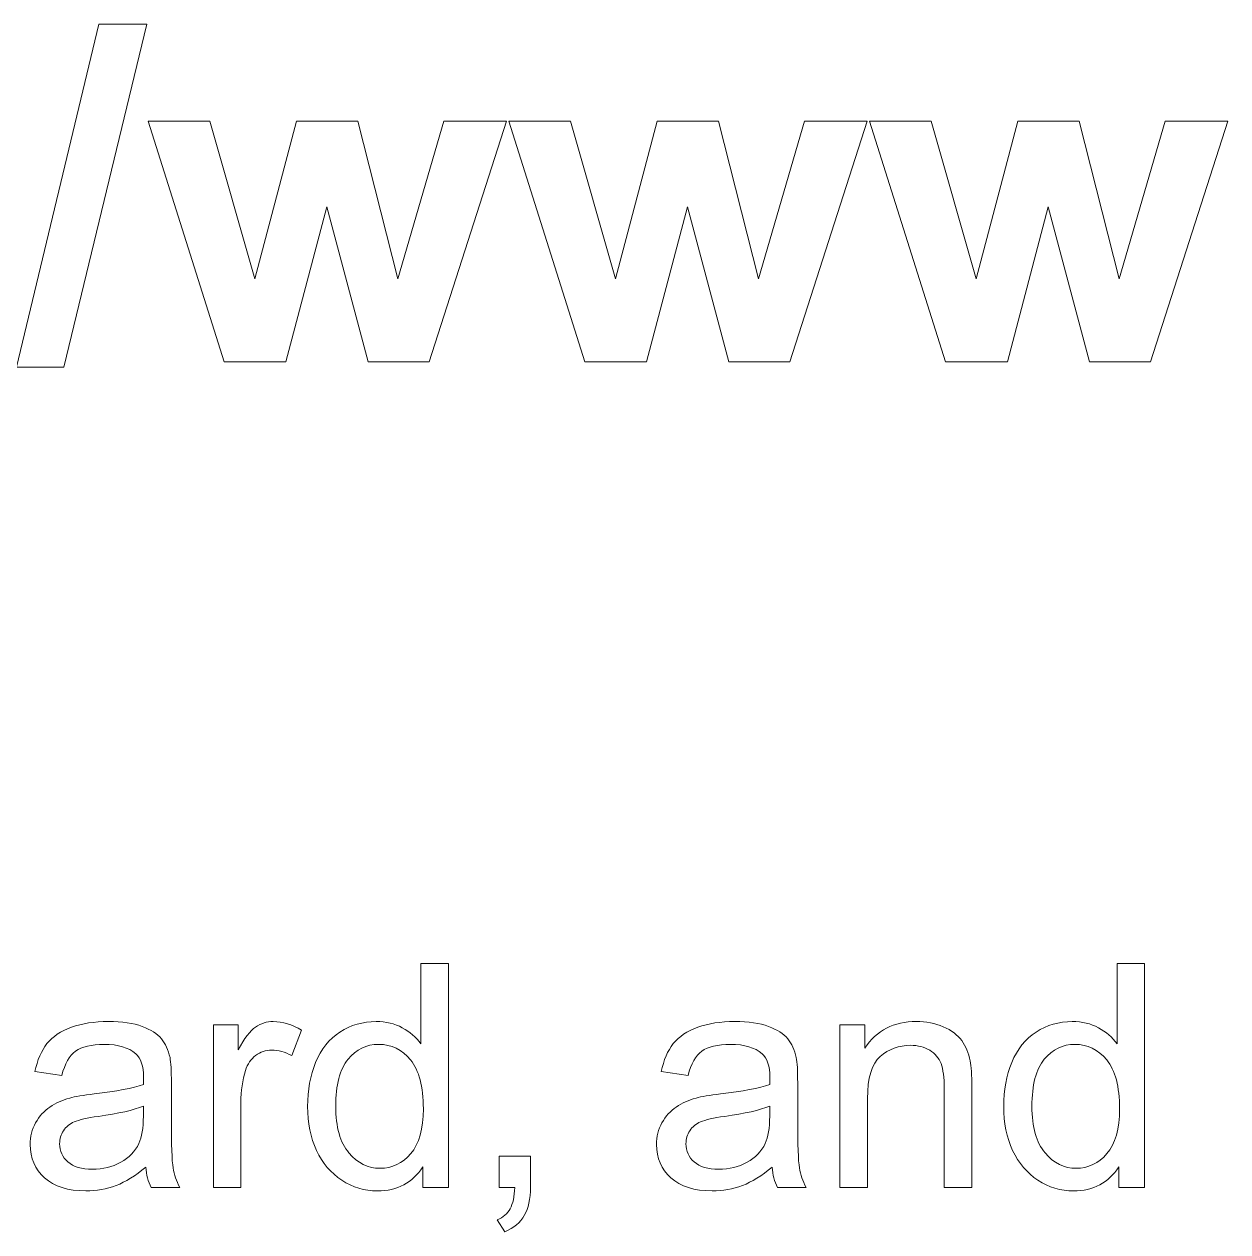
# Model space of a CAD drawing. Header units: millimetres. Extents: x -712 to 738, y -887 to 928.
# Drawn here: x -340.1 to -193.6, y 781.1 to 928.1 of the extents above; entities that cross this region are included whole.
import ezdxf

# ---------------------------------------------------------------- set-up
doc = ezdxf.new("R2010")
doc.units = ezdxf.units.MM
doc.header["$MEASUREMENT"] = 0
doc.layers.add('layer 1', color=7, linetype='Continuous')

msp = doc.modelspace()

# ---------------------------------------------------------------- linework, layer by layer
at = {"layer": 'layer 1', "color": 250, "lineweight": 9}
for points, knots in [([(-341.0502, 886.3614), (-341.0502, 886.3614), (-331.0025, 928.1326), (-331.0025, 928.1326), (-331.0025, 928.1326), (-331.0025, 928.1326), (-325.1884, 928.1326), (-325.1884, 928.1326), (-325.1884, 928.1326), (-325.1884, 928.1326), (-335.2925, 886.3614), (-335.2925, 886.3614), (-335.2925, 886.3614), (-335.2925, 886.3614), (-341.0502, 886.3614), (-341.0502, 886.3614)], [0, 0, 0, 0, 0.2, 0.2, 0.2, 0.2, 0.4, 0.4, 0.4, 0.4, 0.6, 0.6, 0.6, 0.6, 1, 1, 1, 1]), ([(-315.7711, 887.0388), (-315.7711, 887.0388), (-325.0285, 916.3351), (-325.0285, 916.3351), (-325.0285, 916.3351), (-325.0285, 916.3351), (-317.5022, 916.3351), (-317.5022, 916.3351), (-317.5022, 916.3351), (-317.5022, 916.3351), (-312.0174, 897.1335), (-312.0174, 897.1335), (-312.0174, 897.1335), (-312.0174, 897.1335), (-306.9653, 916.3351), (-306.9653, 916.3351), (-306.9653, 916.3351), (-306.9653, 916.3351), (-299.4954, 916.3351), (-299.4954, 916.3351), (-299.4954, 916.3351), (-299.4954, 916.3351), (-294.6315, 897.1335), (-294.6315, 897.1335), (-294.6315, 897.1335), (-294.6315, 897.1335), (-289.0338, 916.3351), (-289.0338, 916.3351), (-289.0338, 916.3351), (-289.0338, 916.3351), (-281.3946, 916.3351), (-281.3946, 916.3351), (-281.3946, 916.3351), (-281.3946, 916.3351), (-290.8025, 887.0388), (-290.8025, 887.0388), (-290.8025, 887.0388), (-290.8025, 887.0388), (-298.2348, 887.0388), (-298.2348, 887.0388), (-298.2348, 887.0388), (-298.2348, 887.0388), (-303.268, 905.8829), (-303.268, 905.8829), (-303.268, 905.8829), (-303.268, 905.8829), (-308.2354, 887.0388), (-308.2354, 887.0388), (-308.2354, 887.0388), (-308.2354, 887.0388), (-315.7711, 887.0388), (-315.7711, 887.0388)], [0, 0, 0, 0, 0.07142857, 0.07142857, 0.07142857, 0.07142857, 0.14285714, 0.14285714, 0.14285714, 0.14285714, 0.21428571, 0.21428571, 0.21428571, 0.21428571, 0.28571429, 0.28571429, 0.28571429, 0.28571429, 0.35714286, 0.35714286, 0.35714286, 0.35714286, 0.42857143, 0.42857143, 0.42857143, 0.42857143, 0.5, 0.5, 0.5, 0.5, 0.57142857, 0.57142857, 0.57142857, 0.57142857, 0.64285714, 0.64285714, 0.64285714, 0.64285714, 0.71428571, 0.71428571, 0.71428571, 0.71428571, 0.78571429, 0.78571429, 0.78571429, 0.78571429, 0.85714286, 0.85714286, 0.85714286, 0.85714286, 1, 1, 1, 1]), ([(-271.8644, 887.0388), (-271.8644, 887.0388), (-281.1218, 916.3351), (-281.1218, 916.3351), (-281.1218, 916.3351), (-281.1218, 916.3351), (-273.5955, 916.3351), (-273.5955, 916.3351), (-273.5955, 916.3351), (-273.5955, 916.3351), (-268.1107, 897.1335), (-268.1107, 897.1335), (-268.1107, 897.1335), (-268.1107, 897.1335), (-263.0586, 916.3351), (-263.0586, 916.3351), (-263.0586, 916.3351), (-263.0586, 916.3351), (-255.5887, 916.3351), (-255.5887, 916.3351), (-255.5887, 916.3351), (-255.5887, 916.3351), (-250.7248, 897.1335), (-250.7248, 897.1335), (-250.7248, 897.1335), (-250.7248, 897.1335), (-245.1271, 916.3351), (-245.1271, 916.3351), (-245.1271, 916.3351), (-245.1271, 916.3351), (-237.4879, 916.3351), (-237.4879, 916.3351), (-237.4879, 916.3351), (-237.4879, 916.3351), (-246.8958, 887.0388), (-246.8958, 887.0388), (-246.8958, 887.0388), (-246.8958, 887.0388), (-254.3281, 887.0388), (-254.3281, 887.0388), (-254.3281, 887.0388), (-254.3281, 887.0388), (-259.3613, 905.8829), (-259.3613, 905.8829), (-259.3613, 905.8829), (-259.3613, 905.8829), (-264.3287, 887.0388), (-264.3287, 887.0388), (-264.3287, 887.0388), (-264.3287, 887.0388), (-271.8644, 887.0388), (-271.8644, 887.0388)], [0, 0, 0, 0, 0.07142857, 0.07142857, 0.07142857, 0.07142857, 0.14285714, 0.14285714, 0.14285714, 0.14285714, 0.21428571, 0.21428571, 0.21428571, 0.21428571, 0.28571429, 0.28571429, 0.28571429, 0.28571429, 0.35714286, 0.35714286, 0.35714286, 0.35714286, 0.42857143, 0.42857143, 0.42857143, 0.42857143, 0.5, 0.5, 0.5, 0.5, 0.57142857, 0.57142857, 0.57142857, 0.57142857, 0.64285714, 0.64285714, 0.64285714, 0.64285714, 0.71428571, 0.71428571, 0.71428571, 0.71428571, 0.78571429, 0.78571429, 0.78571429, 0.78571429, 0.85714286, 0.85714286, 0.85714286, 0.85714286, 1, 1, 1, 1]), ([(-227.9577, 887.0388), (-227.9577, 887.0388), (-237.2151, 916.3351), (-237.2151, 916.3351), (-237.2151, 916.3351), (-237.2151, 916.3351), (-229.6888, 916.3351), (-229.6888, 916.3351), (-229.6888, 916.3351), (-229.6888, 916.3351), (-224.204, 897.1335), (-224.204, 897.1335), (-224.204, 897.1335), (-224.204, 897.1335), (-219.1519, 916.3351), (-219.1519, 916.3351), (-219.1519, 916.3351), (-219.1519, 916.3351), (-211.682, 916.3351), (-211.682, 916.3351), (-211.682, 916.3351), (-211.682, 916.3351), (-206.8181, 897.1335), (-206.8181, 897.1335), (-206.8181, 897.1335), (-206.8181, 897.1335), (-201.2204, 916.3351), (-201.2204, 916.3351), (-201.2204, 916.3351), (-201.2204, 916.3351), (-193.5812, 916.3351), (-193.5812, 916.3351), (-193.5812, 916.3351), (-193.5812, 916.3351), (-202.9891, 887.0388), (-202.9891, 887.0388), (-202.9891, 887.0388), (-202.9891, 887.0388), (-210.4214, 887.0388), (-210.4214, 887.0388), (-210.4214, 887.0388), (-210.4214, 887.0388), (-215.4546, 905.8829), (-215.4546, 905.8829), (-215.4546, 905.8829), (-215.4546, 905.8829), (-220.422, 887.0388), (-220.422, 887.0388), (-220.422, 887.0388), (-220.422, 887.0388), (-227.9577, 887.0388), (-227.9577, 887.0388)], [0, 0, 0, 0, 0.07142857, 0.07142857, 0.07142857, 0.07142857, 0.14285714, 0.14285714, 0.14285714, 0.14285714, 0.21428571, 0.21428571, 0.21428571, 0.21428571, 0.28571429, 0.28571429, 0.28571429, 0.28571429, 0.35714286, 0.35714286, 0.35714286, 0.35714286, 0.42857143, 0.42857143, 0.42857143, 0.42857143, 0.5, 0.5, 0.5, 0.5, 0.57142857, 0.57142857, 0.57142857, 0.57142857, 0.64285714, 0.64285714, 0.64285714, 0.64285714, 0.71428571, 0.71428571, 0.71428571, 0.71428571, 0.78571429, 0.78571429, 0.78571429, 0.78571429, 0.85714286, 0.85714286, 0.85714286, 0.85714286, 1, 1, 1, 1]), ([(-291.5838, 786.5035), (-291.5838, 786.5035), (-291.5838, 789.0119), (-291.5838, 789.0119), (-291.5838, 789.0119), (-292.8348, 787.0623), (-294.6764, 786.0844), (-297.1086, 786.0844), (-297.1086, 786.0844), (-298.6835, 786.0844), (-300.1314, 786.5162), (-301.4459, 787.3862), (-301.4459, 787.3862), (-302.7667, 788.2498), (-303.7891, 789.4627), (-304.5194, 791.0122), (-304.5194, 791.0122), (-305.2434, 792.5681), (-305.6053, 794.3525), (-305.6053, 796.3719), (-305.6053, 796.3719), (-305.6053, 798.3405), (-305.2751, 800.1249), (-304.621, 801.7316), (-304.621, 801.7316), (-303.9606, 803.3318), (-302.9763, 804.5638), (-301.6618, 805.4147), (-301.6618, 805.4147), (-300.3536, 806.272), (-298.8804, 806.6975), (-297.261, 806.6975), (-297.261, 806.6975), (-296.0672, 806.6975), (-295.0067, 806.4435), (-294.0795, 805.9418), (-294.0795, 805.9418), (-293.1524, 805.4401), (-292.3967, 804.7797), (-291.8124, 803.9732), (-291.8124, 803.9732), (-291.8124, 803.9732), (-291.8124, 813.7845), (-291.8124, 813.7845), (-291.8124, 813.7845), (-291.8124, 813.7845), (-288.4595, 813.7845), (-288.4595, 813.7845), (-288.4595, 813.7845), (-288.4595, 813.7845), (-288.4595, 786.5035), (-288.4595, 786.5035), (-288.4595, 786.5035), (-288.4595, 786.5035), (-291.5838, 786.5035), (-291.5838, 786.5035)], [0, 0, 0, 0, 0.06666667, 0.06666667, 0.06666667, 0.06666667, 0.13333333, 0.13333333, 0.13333333, 0.13333333, 0.2, 0.2, 0.2, 0.2, 0.26666667, 0.26666667, 0.26666667, 0.26666667, 0.33333333, 0.33333333, 0.33333333, 0.33333333, 0.4, 0.4, 0.4, 0.4, 0.46666667, 0.46666667, 0.46666667, 0.46666667, 0.53333333, 0.53333333, 0.53333333, 0.53333333, 0.6, 0.6, 0.6, 0.6, 0.66666667, 0.66666667, 0.66666667, 0.66666667, 0.73333333, 0.73333333, 0.73333333, 0.73333333, 0.8, 0.8, 0.8, 0.8, 0.86666667, 0.86666667, 0.86666667, 0.86666667, 1, 1, 1, 1]), ([(-206.8388, 786.5035), (-206.8388, 786.5035), (-206.8388, 789.0119), (-206.8388, 789.0119), (-206.8388, 789.0119), (-208.0898, 787.0623), (-209.9314, 786.0844), (-212.3636, 786.0844), (-212.3636, 786.0844), (-213.9385, 786.0844), (-215.3864, 786.5162), (-216.7009, 787.3862), (-216.7009, 787.3862), (-218.0217, 788.2498), (-219.0441, 789.4627), (-219.7744, 791.0122), (-219.7744, 791.0122), (-220.4984, 792.5681), (-220.8603, 794.3525), (-220.8603, 796.3719), (-220.8603, 796.3719), (-220.8603, 798.3405), (-220.5301, 800.1249), (-219.876, 801.7316), (-219.876, 801.7316), (-219.2156, 803.3318), (-218.2313, 804.5638), (-216.9168, 805.4147), (-216.9168, 805.4147), (-215.6086, 806.272), (-214.1354, 806.6975), (-212.516, 806.6975), (-212.516, 806.6975), (-211.3222, 806.6975), (-210.2617, 806.4435), (-209.3345, 805.9418), (-209.3345, 805.9418), (-208.4074, 805.4401), (-207.6517, 804.7797), (-207.0674, 803.9732), (-207.0674, 803.9732), (-207.0674, 803.9732), (-207.0674, 813.7845), (-207.0674, 813.7845), (-207.0674, 813.7845), (-207.0674, 813.7845), (-203.7145, 813.7845), (-203.7145, 813.7845), (-203.7145, 813.7845), (-203.7145, 813.7845), (-203.7145, 786.5035), (-203.7145, 786.5035), (-203.7145, 786.5035), (-203.7145, 786.5035), (-206.8388, 786.5035), (-206.8388, 786.5035)], [0, 0, 0, 0, 0.06666667, 0.06666667, 0.06666667, 0.06666667, 0.13333333, 0.13333333, 0.13333333, 0.13333333, 0.2, 0.2, 0.2, 0.2, 0.26666667, 0.26666667, 0.26666667, 0.26666667, 0.33333333, 0.33333333, 0.33333333, 0.33333333, 0.4, 0.4, 0.4, 0.4, 0.46666667, 0.46666667, 0.46666667, 0.46666667, 0.53333333, 0.53333333, 0.53333333, 0.53333333, 0.6, 0.6, 0.6, 0.6, 0.66666667, 0.66666667, 0.66666667, 0.66666667, 0.73333333, 0.73333333, 0.73333333, 0.73333333, 0.8, 0.8, 0.8, 0.8, 0.86666667, 0.86666667, 0.86666667, 0.86666667, 1, 1, 1, 1]), ([(-325.3103, 788.9801), (-326.555, 787.9196), (-327.7552, 787.1766), (-328.9046, 786.7385), (-328.9046, 786.7385), (-330.054, 786.3003), (-331.286, 786.0844), (-332.6068, 786.0844), (-332.6068, 786.0844), (-334.7787, 786.0844), (-336.4488, 786.6115), (-337.6172, 787.672), (-337.6172, 787.672), (-338.7857, 788.7261), (-339.3699, 790.0787), (-339.3699, 791.7235), (-339.3699, 791.7235), (-339.3699, 792.6887), (-339.1477, 793.5714), (-338.7095, 794.3715), (-338.7095, 794.3715), (-338.265, 795.1717), (-337.6871, 795.8067), (-336.9759, 796.2893), (-336.9759, 796.2893), (-336.2583, 796.772), (-335.4581, 797.1403), (-334.5627, 797.3879), (-334.5627, 797.3879), (-333.9023, 797.5594), (-332.9053, 797.7245), (-331.5781, 797.8896), (-331.5781, 797.8896), (-328.8729, 798.2071), (-326.8725, 798.5945), (-325.5961, 799.039), (-325.5961, 799.039), (-325.5834, 799.4962), (-325.577, 799.7884), (-325.577, 799.909), (-325.577, 799.909), (-325.577, 801.268), (-325.8946, 802.2269), (-326.5296, 802.7857), (-326.5296, 802.7857), (-327.3869, 803.5414), (-328.6633, 803.9161), (-330.3525, 803.9161), (-330.3525, 803.9161), (-331.9337, 803.9161), (-333.1022, 803.6367), (-333.8515, 803.0842), (-333.8515, 803.0842), (-334.6072, 802.5317), (-335.1597, 801.5538), (-335.5216, 800.144), (-335.5216, 800.144), (-335.5216, 800.144), (-338.7984, 800.6012), (-338.7984, 800.6012), (-338.7984, 800.6012), (-338.4999, 802.0046), (-338.011, 803.1413), (-337.3251, 804.005), (-337.3251, 804.005), (-336.6393, 804.8686), (-335.6486, 805.529), (-334.3532, 805.999), (-334.3532, 805.999), (-333.0641, 806.4625), (-331.559, 806.6975), (-329.8572, 806.6975), (-329.8572, 806.6975), (-328.168, 806.6975), (-326.79, 806.5006), (-325.7295, 806.1006), (-325.7295, 806.1006), (-324.6753, 805.7005), (-323.8942, 805.2052), (-323.3989, 804.6019), (-323.3989, 804.6019), (-322.9036, 803.9986), (-322.5543, 803.2366), (-322.3511, 802.3158), (-322.3511, 802.3158), (-322.2431, 801.7443), (-322.186, 800.7155), (-322.186, 799.2359), (-322.186, 799.2359), (-322.186, 799.2359), (-322.186, 794.7907), (-322.186, 794.7907), (-322.186, 794.7907), (-322.186, 791.6854), (-322.1161, 789.7231), (-321.9764, 788.8912), (-321.9764, 788.8912), (-321.8431, 788.0593), (-321.5636, 787.2655), (-321.1572, 786.5035), (-321.1572, 786.5035), (-321.1572, 786.5035), (-324.6626, 786.5035), (-324.6626, 786.5035), (-324.6626, 786.5035), (-324.9992, 787.2084), (-325.2151, 788.0339), (-325.3103, 788.9801)], [0, 0, 0, 0, 0.03571429, 0.03571429, 0.03571429, 0.03571429, 0.07142857, 0.07142857, 0.07142857, 0.07142857, 0.10714286, 0.10714286, 0.10714286, 0.10714286, 0.14285714, 0.14285714, 0.14285714, 0.14285714, 0.17857143, 0.17857143, 0.17857143, 0.17857143, 0.21428571, 0.21428571, 0.21428571, 0.21428571, 0.25, 0.25, 0.25, 0.25, 0.28571429, 0.28571429, 0.28571429, 0.28571429, 0.32142857, 0.32142857, 0.32142857, 0.32142857, 0.35714286, 0.35714286, 0.35714286, 0.35714286, 0.39285714, 0.39285714, 0.39285714, 0.39285714, 0.42857143, 0.42857143, 0.42857143, 0.42857143, 0.46428571, 0.46428571, 0.46428571, 0.46428571, 0.5, 0.5, 0.5, 0.5, 0.53571429, 0.53571429, 0.53571429, 0.53571429, 0.57142857, 0.57142857, 0.57142857, 0.57142857, 0.60714286, 0.60714286, 0.60714286, 0.60714286, 0.64285714, 0.64285714, 0.64285714, 0.64285714, 0.67857143, 0.67857143, 0.67857143, 0.67857143, 0.71428571, 0.71428571, 0.71428571, 0.71428571, 0.75, 0.75, 0.75, 0.75, 0.78571429, 0.78571429, 0.78571429, 0.78571429, 0.82142857, 0.82142857, 0.82142857, 0.82142857, 0.85714286, 0.85714286, 0.85714286, 0.85714286, 0.89285714, 0.89285714, 0.89285714, 0.89285714, 0.92857143, 0.92857143, 0.92857143, 0.92857143, 1, 1, 1, 1]), ([(-317.074, 786.5035), (-317.074, 786.5035), (-317.074, 806.2784), (-317.074, 806.2784), (-317.074, 806.2784), (-317.074, 806.2784), (-314.0639, 806.2784), (-314.0639, 806.2784), (-314.0639, 806.2784), (-314.0639, 806.2784), (-314.0639, 803.2493), (-314.0639, 803.2493), (-314.0639, 803.2493), (-313.2955, 804.6527), (-312.5843, 805.5799), (-311.9302, 806.0244), (-311.9302, 806.0244), (-311.2761, 806.4752), (-310.5586, 806.6975), (-309.7775, 806.6975), (-309.7775, 806.6975), (-308.6471, 806.6975), (-307.4977, 806.3419), (-306.3292, 805.637), (-306.3292, 805.637), (-306.3292, 805.637), (-307.5231, 802.5444), (-307.5231, 802.5444), (-307.5231, 802.5444), (-308.3359, 803.0016), (-309.1488, 803.2302), (-309.9616, 803.2302), (-309.9616, 803.2302), (-310.6919, 803.2302), (-311.346, 803.008), (-311.9239, 802.5698), (-311.9239, 802.5698), (-312.5017, 802.1316), (-312.9145, 801.522), (-313.1622, 800.7409), (-313.1622, 800.7409), (-313.5368, 799.5534), (-313.721, 798.2516), (-313.721, 796.8355), (-313.721, 796.8355), (-313.721, 796.8355), (-313.721, 786.5035), (-313.721, 786.5035), (-313.721, 786.5035), (-313.721, 786.5035), (-317.074, 786.5035), (-317.074, 786.5035)], [0, 0, 0, 0, 0.07142857, 0.07142857, 0.07142857, 0.07142857, 0.14285714, 0.14285714, 0.14285714, 0.14285714, 0.21428571, 0.21428571, 0.21428571, 0.21428571, 0.28571429, 0.28571429, 0.28571429, 0.28571429, 0.35714286, 0.35714286, 0.35714286, 0.35714286, 0.42857143, 0.42857143, 0.42857143, 0.42857143, 0.5, 0.5, 0.5, 0.5, 0.57142857, 0.57142857, 0.57142857, 0.57142857, 0.64285714, 0.64285714, 0.64285714, 0.64285714, 0.71428571, 0.71428571, 0.71428571, 0.71428571, 0.78571429, 0.78571429, 0.78571429, 0.78571429, 0.85714286, 0.85714286, 0.85714286, 0.85714286, 1, 1, 1, 1]), ([(-249.0684, 788.9801), (-250.3131, 787.9196), (-251.5133, 787.1766), (-252.6627, 786.7385), (-252.6627, 786.7385), (-253.8121, 786.3003), (-255.0441, 786.0844), (-256.3649, 786.0844), (-256.3649, 786.0844), (-258.5368, 786.0844), (-260.2069, 786.6115), (-261.3753, 787.672), (-261.3753, 787.672), (-262.5438, 788.7261), (-263.128, 790.0787), (-263.128, 791.7235), (-263.128, 791.7235), (-263.128, 792.6887), (-262.9058, 793.5714), (-262.4676, 794.3715), (-262.4676, 794.3715), (-262.0231, 795.1717), (-261.4452, 795.8067), (-260.734, 796.2893), (-260.734, 796.2893), (-260.0164, 796.772), (-259.2162, 797.1403), (-258.3208, 797.3879), (-258.3208, 797.3879), (-257.6604, 797.5594), (-256.6634, 797.7245), (-255.3362, 797.8896), (-255.3362, 797.8896), (-252.631, 798.2071), (-250.6306, 798.5945), (-249.3542, 799.039), (-249.3542, 799.039), (-249.3415, 799.4962), (-249.3351, 799.7884), (-249.3351, 799.909), (-249.3351, 799.909), (-249.3351, 801.268), (-249.6527, 802.2269), (-250.2877, 802.7857), (-250.2877, 802.7857), (-251.145, 803.5414), (-252.4214, 803.9161), (-254.1106, 803.9161), (-254.1106, 803.9161), (-255.6918, 803.9161), (-256.8603, 803.6367), (-257.6096, 803.0842), (-257.6096, 803.0842), (-258.3653, 802.5317), (-258.9178, 801.5538), (-259.2797, 800.144), (-259.2797, 800.144), (-259.2797, 800.144), (-262.5565, 800.6012), (-262.5565, 800.6012), (-262.5565, 800.6012), (-262.258, 802.0046), (-261.7691, 803.1413), (-261.0832, 804.005), (-261.0832, 804.005), (-260.3974, 804.8686), (-259.4067, 805.529), (-258.1113, 805.999), (-258.1113, 805.999), (-256.8222, 806.4625), (-255.3171, 806.6975), (-253.6153, 806.6975), (-253.6153, 806.6975), (-251.9261, 806.6975), (-250.5481, 806.5006), (-249.4876, 806.1006), (-249.4876, 806.1006), (-248.4334, 805.7005), (-247.6523, 805.2052), (-247.157, 804.6019), (-247.157, 804.6019), (-246.6617, 803.9986), (-246.3124, 803.2366), (-246.1092, 802.3158), (-246.1092, 802.3158), (-246.0012, 801.7443), (-245.9441, 800.7155), (-245.9441, 799.2359), (-245.9441, 799.2359), (-245.9441, 799.2359), (-245.9441, 794.7907), (-245.9441, 794.7907), (-245.9441, 794.7907), (-245.9441, 791.6854), (-245.8742, 789.7231), (-245.7345, 788.8912), (-245.7345, 788.8912), (-245.6012, 788.0593), (-245.3217, 787.2655), (-244.9153, 786.5035), (-244.9153, 786.5035), (-244.9153, 786.5035), (-248.4207, 786.5035), (-248.4207, 786.5035), (-248.4207, 786.5035), (-248.7573, 787.2084), (-248.9732, 788.0339), (-249.0684, 788.9801)], [0, 0, 0, 0, 0.03571429, 0.03571429, 0.03571429, 0.03571429, 0.07142857, 0.07142857, 0.07142857, 0.07142857, 0.10714286, 0.10714286, 0.10714286, 0.10714286, 0.14285714, 0.14285714, 0.14285714, 0.14285714, 0.17857143, 0.17857143, 0.17857143, 0.17857143, 0.21428571, 0.21428571, 0.21428571, 0.21428571, 0.25, 0.25, 0.25, 0.25, 0.28571429, 0.28571429, 0.28571429, 0.28571429, 0.32142857, 0.32142857, 0.32142857, 0.32142857, 0.35714286, 0.35714286, 0.35714286, 0.35714286, 0.39285714, 0.39285714, 0.39285714, 0.39285714, 0.42857143, 0.42857143, 0.42857143, 0.42857143, 0.46428571, 0.46428571, 0.46428571, 0.46428571, 0.5, 0.5, 0.5, 0.5, 0.53571429, 0.53571429, 0.53571429, 0.53571429, 0.57142857, 0.57142857, 0.57142857, 0.57142857, 0.60714286, 0.60714286, 0.60714286, 0.60714286, 0.64285714, 0.64285714, 0.64285714, 0.64285714, 0.67857143, 0.67857143, 0.67857143, 0.67857143, 0.71428571, 0.71428571, 0.71428571, 0.71428571, 0.75, 0.75, 0.75, 0.75, 0.78571429, 0.78571429, 0.78571429, 0.78571429, 0.82142857, 0.82142857, 0.82142857, 0.82142857, 0.85714286, 0.85714286, 0.85714286, 0.85714286, 0.89285714, 0.89285714, 0.89285714, 0.89285714, 0.92857143, 0.92857143, 0.92857143, 0.92857143, 1, 1, 1, 1]), ([(-240.794, 786.5035), (-240.794, 786.5035), (-240.794, 806.2784), (-240.794, 806.2784), (-240.794, 806.2784), (-240.794, 806.2784), (-237.7839, 806.2784), (-237.7839, 806.2784), (-237.7839, 806.2784), (-237.7839, 806.2784), (-237.7839, 803.4715), (-237.7839, 803.4715), (-237.7839, 803.4715), (-236.3361, 805.6243), (-234.2404, 806.6975), (-231.5035, 806.6975), (-231.5035, 806.6975), (-230.3096, 806.6975), (-229.2173, 806.4816), (-228.2203, 806.0561), (-228.2203, 806.0561), (-227.2233, 805.6307), (-226.474, 805.0655), (-225.9787, 804.3733), (-225.9787, 804.3733), (-225.4834, 803.6811), (-225.1341, 802.8556), (-224.9372, 801.903), (-224.9372, 801.903), (-224.8166, 801.2807), (-224.7531, 800.1948), (-224.7531, 798.6453), (-224.7531, 798.6453), (-224.7531, 798.6453), (-224.7531, 786.5035), (-224.7531, 786.5035), (-224.7531, 786.5035), (-224.7531, 786.5035), (-228.106, 786.5035), (-228.106, 786.5035), (-228.106, 786.5035), (-228.106, 786.5035), (-228.106, 798.5183), (-228.106, 798.5183), (-228.106, 798.5183), (-228.106, 799.8836), (-228.233, 800.906), (-228.4934, 801.5792), (-228.4934, 801.5792), (-228.7538, 802.2523), (-229.2173, 802.7921), (-229.8778, 803.1985), (-229.8778, 803.1985), (-230.5382, 803.5986), (-231.3193, 803.8018), (-232.2083, 803.8018), (-232.2083, 803.8018), (-233.6308, 803.8018), (-234.8564, 803.3509), (-235.8915, 802.4428), (-235.8915, 802.4428), (-236.9266, 801.5411), (-237.441, 799.8201), (-237.441, 797.2927), (-237.441, 797.2927), (-237.441, 797.2927), (-237.441, 786.5035), (-237.441, 786.5035), (-237.441, 786.5035), (-237.441, 786.5035), (-240.794, 786.5035), (-240.794, 786.5035)], [0, 0, 0, 0, 0.05263158, 0.05263158, 0.05263158, 0.05263158, 0.10526316, 0.10526316, 0.10526316, 0.10526316, 0.15789474, 0.15789474, 0.15789474, 0.15789474, 0.21052632, 0.21052632, 0.21052632, 0.21052632, 0.26315789, 0.26315789, 0.26315789, 0.26315789, 0.31578947, 0.31578947, 0.31578947, 0.31578947, 0.36842105, 0.36842105, 0.36842105, 0.36842105, 0.42105263, 0.42105263, 0.42105263, 0.42105263, 0.47368421, 0.47368421, 0.47368421, 0.47368421, 0.52631579, 0.52631579, 0.52631579, 0.52631579, 0.57894737, 0.57894737, 0.57894737, 0.57894737, 0.63157895, 0.63157895, 0.63157895, 0.63157895, 0.68421053, 0.68421053, 0.68421053, 0.68421053, 0.73684211, 0.73684211, 0.73684211, 0.73684211, 0.78947368, 0.78947368, 0.78947368, 0.78947368, 0.84210526, 0.84210526, 0.84210526, 0.84210526, 0.89473684, 0.89473684, 0.89473684, 0.89473684, 1, 1, 1, 1]), ([(-302.1762, 796.3655), (-302.1762, 793.8381), (-301.6427, 791.9521), (-300.5695, 790.7011), (-300.5695, 790.7011), (-299.5027, 789.45), (-298.239, 788.8277), (-296.7847, 788.8277), (-296.7847, 788.8277), (-295.3178, 788.8277), (-294.0732, 789.4246), (-293.0444, 790.6185), (-293.0444, 790.6185), (-292.022, 791.8124), (-291.5076, 793.6349), (-291.5076, 796.0861), (-291.5076, 796.0861), (-291.5076, 798.7787), (-292.0284, 800.76), (-293.0762, 802.0237), (-293.0762, 802.0237), (-294.1176, 803.2874), (-295.4067, 803.9161), (-296.9372, 803.9161), (-296.9372, 803.9161), (-298.4295, 803.9161), (-299.6741, 803.3128), (-300.6775, 802.0999), (-300.6775, 802.0999), (-301.6745, 800.887), (-302.1762, 798.9755), (-302.1762, 796.3655)], [0, 0, 0, 0, 0.11111111, 0.11111111, 0.11111111, 0.11111111, 0.22222222, 0.22222222, 0.22222222, 0.22222222, 0.33333333, 0.33333333, 0.33333333, 0.33333333, 0.44444444, 0.44444444, 0.44444444, 0.44444444, 0.55555556, 0.55555556, 0.55555556, 0.55555556, 0.66666667, 0.66666667, 0.66666667, 0.66666667, 0.77777778, 0.77777778, 0.77777778, 0.77777778, 1, 1, 1, 1]), ([(-217.4312, 796.3655), (-217.4312, 793.8381), (-216.8977, 791.9521), (-215.8245, 790.7011), (-215.8245, 790.7011), (-214.7577, 789.45), (-213.494, 788.8277), (-212.0397, 788.8277), (-212.0397, 788.8277), (-210.5728, 788.8277), (-209.3282, 789.4246), (-208.2994, 790.6185), (-208.2994, 790.6185), (-207.277, 791.8124), (-206.7626, 793.6349), (-206.7626, 796.0861), (-206.7626, 796.0861), (-206.7626, 798.7787), (-207.2834, 800.76), (-208.3312, 802.0237), (-208.3312, 802.0237), (-209.3726, 803.2874), (-210.6617, 803.9161), (-212.1922, 803.9161), (-212.1922, 803.9161), (-213.6845, 803.9161), (-214.9291, 803.3128), (-215.9325, 802.0999), (-215.9325, 802.0999), (-216.9295, 800.887), (-217.4312, 798.9755), (-217.4312, 796.3655)], [0, 0, 0, 0, 0.11111111, 0.11111111, 0.11111111, 0.11111111, 0.22222222, 0.22222222, 0.22222222, 0.22222222, 0.33333333, 0.33333333, 0.33333333, 0.33333333, 0.44444444, 0.44444444, 0.44444444, 0.44444444, 0.55555556, 0.55555556, 0.55555556, 0.55555556, 0.66666667, 0.66666667, 0.66666667, 0.66666667, 0.77777778, 0.77777778, 0.77777778, 0.77777778, 1, 1, 1, 1]), ([(-325.577, 796.41), (-326.7963, 795.9147), (-328.6252, 795.4955), (-331.0637, 795.1526), (-331.0637, 795.1526), (-332.4481, 794.9558), (-333.426, 794.7335), (-333.9976, 794.4858), (-333.9976, 794.4858), (-334.5691, 794.2382), (-335.0073, 793.8762), (-335.3184, 793.4063), (-335.3184, 793.4063), (-335.6296, 792.93), (-335.7884, 792.4029), (-335.7884, 791.8187), (-335.7884, 791.8187), (-335.7884, 790.936), (-335.4518, 790.193), (-334.7723, 789.6025), (-334.7723, 789.6025), (-334.0928, 789.0119), (-333.1022, 788.7134), (-331.8004, 788.7134), (-331.8004, 788.7134), (-330.5112, 788.7134), (-329.3618, 788.9928), (-328.3521, 789.558), (-328.3521, 789.558), (-327.3488, 790.1168), (-326.6058, 790.8852), (-326.1359, 791.8568), (-326.1359, 791.8568), (-325.7739, 792.6125), (-325.5961, 793.7238), (-325.5961, 795.1907), (-325.5961, 795.1907), (-325.5961, 795.1907), (-325.577, 796.41), (-325.577, 796.41)], [0, 0, 0, 0, 0.09090909, 0.09090909, 0.09090909, 0.09090909, 0.18181818, 0.18181818, 0.18181818, 0.18181818, 0.27272727, 0.27272727, 0.27272727, 0.27272727, 0.36363636, 0.36363636, 0.36363636, 0.36363636, 0.45454545, 0.45454545, 0.45454545, 0.45454545, 0.54545455, 0.54545455, 0.54545455, 0.54545455, 0.63636364, 0.63636364, 0.63636364, 0.63636364, 0.72727273, 0.72727273, 0.72727273, 0.72727273, 0.81818182, 0.81818182, 0.81818182, 0.81818182, 1, 1, 1, 1]), ([(-249.3351, 796.41), (-250.5544, 795.9147), (-252.3833, 795.4955), (-254.8218, 795.1526), (-254.8218, 795.1526), (-256.2062, 794.9558), (-257.1841, 794.7335), (-257.7557, 794.4858), (-257.7557, 794.4858), (-258.3272, 794.2382), (-258.7654, 793.8762), (-259.0765, 793.4063), (-259.0765, 793.4063), (-259.3877, 792.93), (-259.5465, 792.4029), (-259.5465, 791.8187), (-259.5465, 791.8187), (-259.5465, 790.936), (-259.2099, 790.193), (-258.5304, 789.6025), (-258.5304, 789.6025), (-257.8509, 789.0119), (-256.8603, 788.7134), (-255.5585, 788.7134), (-255.5585, 788.7134), (-254.2693, 788.7134), (-253.1199, 788.9928), (-252.1102, 789.558), (-252.1102, 789.558), (-251.1069, 790.1168), (-250.3639, 790.8852), (-249.894, 791.8568), (-249.894, 791.8568), (-249.532, 792.6125), (-249.3542, 793.7238), (-249.3542, 795.1907), (-249.3542, 795.1907), (-249.3542, 795.1907), (-249.3351, 796.41), (-249.3351, 796.41)], [0, 0, 0, 0, 0.09090909, 0.09090909, 0.09090909, 0.09090909, 0.18181818, 0.18181818, 0.18181818, 0.18181818, 0.27272727, 0.27272727, 0.27272727, 0.27272727, 0.36363636, 0.36363636, 0.36363636, 0.36363636, 0.45454545, 0.45454545, 0.45454545, 0.45454545, 0.54545455, 0.54545455, 0.54545455, 0.54545455, 0.63636364, 0.63636364, 0.63636364, 0.63636364, 0.72727273, 0.72727273, 0.72727273, 0.72727273, 0.81818182, 0.81818182, 0.81818182, 0.81818182, 1, 1, 1, 1]), ([(-282.2806, 786.5035), (-282.2806, 786.5035), (-282.2806, 790.3137), (-282.2806, 790.3137), (-282.2806, 790.3137), (-282.2806, 790.3137), (-278.4704, 790.3137), (-278.4704, 790.3137), (-278.4704, 790.3137), (-278.4704, 790.3137), (-278.4704, 786.5035), (-278.4704, 786.5035), (-278.4704, 786.5035), (-278.4704, 785.1001), (-278.7181, 783.9634), (-279.2198, 783.0997), (-279.2198, 783.0997), (-279.7151, 782.2361), (-280.5089, 781.563), (-281.5948, 781.093), (-281.5948, 781.093), (-281.5948, 781.093), (-282.5092, 782.5409), (-282.5092, 782.5409), (-282.5092, 782.5409), (-281.798, 782.8521), (-281.2773, 783.3093), (-280.9471, 783.9062), (-280.9471, 783.9062), (-280.6105, 784.5095), (-280.42, 785.3731), (-280.3819, 786.5035), (-280.3819, 786.5035), (-280.3819, 786.5035), (-282.2806, 786.5035), (-282.2806, 786.5035)], [0, 0, 0, 0, 0.1, 0.1, 0.1, 0.1, 0.2, 0.2, 0.2, 0.2, 0.3, 0.3, 0.3, 0.3, 0.4, 0.4, 0.4, 0.4, 0.5, 0.5, 0.5, 0.5, 0.6, 0.6, 0.6, 0.6, 0.7, 0.7, 0.7, 0.7, 0.8, 0.8, 0.8, 0.8, 1, 1, 1, 1])]:
    msp.add_open_spline(points, degree=3, knots=knots, dxfattribs=at)

doc.saveas('drawing.dxf')
